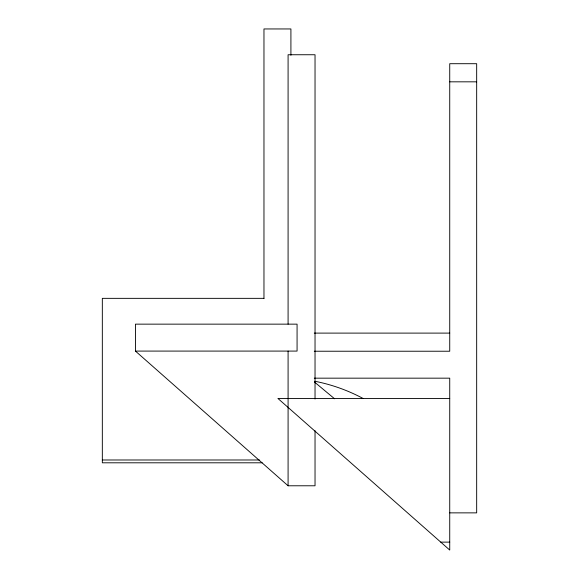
<?xml version="1.0" encoding="UTF-8"?>
<svg xmlns="http://www.w3.org/2000/svg" width="579" height="579" viewBox="0 0 579 579"><rect width="100%" height="100%" fill="white"/><g stroke="black" fill="none" stroke-linecap="round" stroke-linejoin="round"><path stroke-width="0.87" d="M449.731 81.827L476.669 81.827M263.966 298.351L102.331 298.351L102.331 462.802L262.164 462.802M314.281 333.106L449.731 333.106M135.435 351.084L297.07 351.084L297.07 324.146L135.435 324.146L135.435 351.084L288.089 485.781L315.034 485.781L315.034 430.66M314.281 351.229L449.731 351.229L449.731 63.704L476.669 63.704L476.669 512.864L449.731 512.864M314.281 378.167L449.731 378.167L449.731 550.05L277.913 398.446L449.731 398.446M102.331 459.987L259.45 459.987M440.749 542.125L449.731 542.125M314.455 382.017L334.575 398.779M315.034 399.032L315.034 54.744L288.089 54.744L288.089 324.146M290.911 55.258L290.911 28.95L263.966 28.95L263.966 298.453M288.089 351.084L288.089 485.781M314.838 381.257A172.021 172.021 0 0 1 362.895 398.374"/></g></svg>
